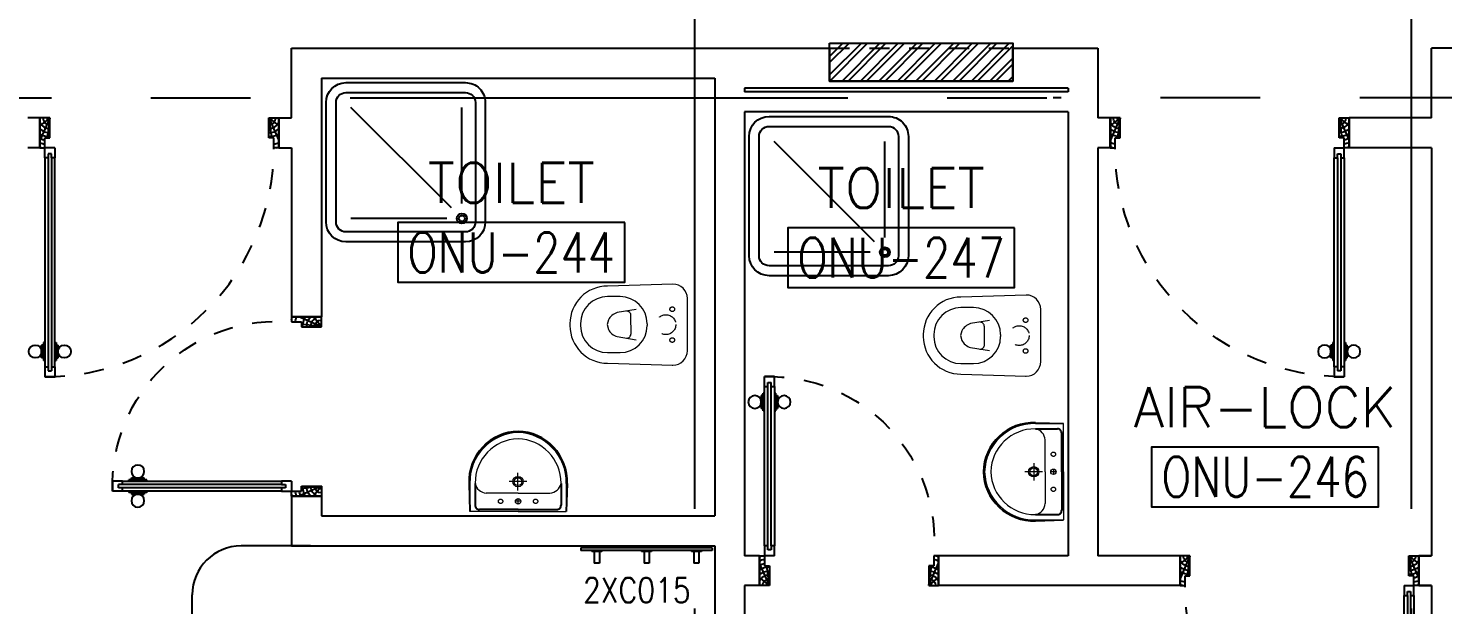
# Model space of a CAD drawing. Extents: x 88852.7 to 88945.7, y 39921.6 to 40001.1.
# Drawn here: x 88871.82 to 88878.93, y 39933.13 to 39936.03 of the extents above; entities that cross this region are included whole.
import ezdxf
from ezdxf.enums import TextEntityAlignment as Align

# ---------------------------------------------------------------- set-up
doc = ezdxf.new("R2010")
doc.units = 0
doc.header["$MEASUREMENT"] = 0
for name, pattern in [('CENTERX2', [4, 2.5, -0.5, 0.5, -0.5]), ('DASHED', [0.75, 0.5, -0.25]), ('HIDDEN', [0.375, 0.25, -0.125]), ('HIDDEN2', [0.1875, 0.125, -0.0625])]:
    doc.linetypes.add(name, pattern=pattern)
for name, color, linetype in [('A-TEXT', 7, 'CONTINUOUS'), ('AXES', 11, 'CENTERX2'), ('DOOR', 7, 'CONTINUOUS'), ('FHC', 4, 'CONTINUOUS'), ('FIX', 3, 'CONTINUOUS'), ('MEDICAL', 4, 'CONTINUOUS'), ('NON-MEDICAL', 4, 'CONTINUOUS'), ('RM-BOX', 4, 'CONTINUOUS'), ('RM-NAME', 2, 'CONTINUOUS'), ('RM-NO', 2, 'CONTINUOUS'), ('WALL', 4, 'CONTINUOUS')]:
    doc.layers.add(name, color=color, linetype=linetype)
doc.styles.add('ROMANS', font='ROMANS.shx', dxfattribs={"width": 0.6})

# ---------------------------------------------------------------- blocks, each defined once
blk = doc.blocks.new('DOOR90')
at = {"layer": 'DOOR', "linetype": 'ByBlock'}
for p, q in [((0, 0), (-150, 0)), ((-200, -25), (-1000, -25)), ((-200, -42), (-1000, -41.9999999999709)), ((-200, -58), (-1000, -58)), ((-1000, -75), (-200, -75))]:
    blk.add_line(p, q, dxfattribs=at)
at = {"layer": 'DOOR', "color": 0, "linetype": 'ByBlock'}
for p, q in [((-150, 0), (-150, -25)), ((-150, 0), (0, 0)), ((0, -50), (0, 0)), ((-1050, -25), (-1050, -75)), ((-1050, -75), (-1050, -25)), ((-1000, -25), (-1050, -25)), ((-1020, -42), (-1020, -58)), ((-1000, -41.9999999999709), (-1020, -41.9999999999709)), ((-1000, -58), (-1020, -58)), ((-1000, -25), (-1000, -41.9999999999709)), ((-1000, -58), (-1000, -75)), ((-967.6424572214019, -25), (-967.6424572214019, -17.79999999995925)), ((-877.6424572214019, -17.79999999995925), (-967.6424572214019, -17.79999999995925)), ((-955.042457221396, -17.79999999995925), (-955.042457221396, -8.799999999959255)), ((-955.042457221396, -8.799999999959255), (-890.2424572214077, -8.799999999959255)), ((-955.042457221396, -17.79999999995925), (-890.2424572214077, -17.79999999995925)), ((-890.2424572214077, -17.79999999995925), (-890.2424572214077, -8.799999999959255)), ((-877.6424572214019, -25), (-877.6424572214019, -17.79999999995925)), ((-200, -42), (-200, -25)), ((-200, -25), (-150, -25)), ((-180, -42), (-200, -42)), ((-200, -75), (-200, -58)), ((-200, -58), (-180, -58)), ((-180, -58), (-180, -42)), ((-150, -75), (-150, -25)), ((-150, -25), (-100, -25)), ((-100, -25), (-100, -50)), ((-100, -50), (0, -50)), ((-1000, -75), (-1050.000000000029, -74.99999999947613)), ((-967.6424572214019, -75), (-967.6424572214019, -82.20000000004075)), ((-877.6424572214019, -82.20000000004075), (-967.6424572214019, -82.20000000004075)), ((-955.042457221396, -82.20000000004075), (-955.042457221396, -91.20000000004075)), ((-955.042457221396, -82.20000000004075), (-890.2424572214077, -82.20000000004075)), ((-955.042457221396, -91.20000000004075), (-890.2424572214077, -91.20000000004075)), ((-890.2424572214077, -82.20000000004075), (-890.2424572214077, -91.20000000004075)), ((-877.6424572214019, -75), (-877.6424572214019, -82.20000000004075)), ((-150, -75), (-200, -75)), ((-100, -850), (0, -850)), ((-100, -875), (-100, -850)), ((0, -850), (0, -900)), ((-150, -900), (-150, -875)), ((-150, -875), (-100, -875)), ((0, -900), (-150, -900)), ((-150, -900), (0, -900))]:
    blk.add_line(p, q, dxfattribs=at)
at = {"layer": 'DOOR', "color": 9, "linetype": 'ByBlock'}
for p, q in [((0, -50), (-113.7099299924448, 0)), ((0, -50), (-40.1457343158545, 0)), ((0, -50), (-100, -36.64271395650576)), ((0, -850), (-113.7099299924448, -900)), ((0, -850), (-100, -863.3572860434942)), ((0, -850), (-40.1457343158545, -900))]:
    blk.add_line(p, q, dxfattribs=at)
at = {"layer": 'DOOR', "color": 0, "linetype": 'ByBlock'}
for centre in [(-922.6424572214019, 23.53094421501737), (-922.6424572214019, -123.5309442149592)]:
    blk.add_circle(centre, 32.39999999998526, dxfattribs=at)
at = {"layer": 'DOOR', "color": 9, "linetype": 'ByBlock'}
for centre, radius, start, end in [((0, -50), 74.40195781277725, 137.776426416831, 180), ((0, -50), 54.40195781277725, 113.2073828919768, 180), ((0, -50), 154.4019578127773, 161.1052885492919, 166.2857707775487), ((0, -50), 134.4019578127773, 158.1598493930306, 169.2800236451594), ((0, -50), 114.4019578127773, 154.0838418820621, 167.3774258712913), ((0, -50), 94.40195781277725, 148.0181880330829, 180), ((0, -50), 34.40195781277725, 90, 180), ((0, -50), 14.40195781277725, 90, 180), ((0, -850), 94.40195781277725, 180, 211.9818119669171), ((0, -850), 74.40195781277725, 180, 222.223573583169), ((0, -850), 54.40195781277725, 180, 246.7926171080232), ((0, -850), 34.40195781277725, 180, 270), ((0, -850), 14.40195781277725, 180, 270), ((0, -850), 154.4019578127773, 193.7142292224513, 198.8947114507081), ((0, -850), 134.4019578127773, 190.7199763548406, 201.8401506069695)]:
    blk.add_arc(centre, radius, start, end, dxfattribs=at)
at = {"layer": 'DOOR', "linetype": 'HIDDEN', "ltscale": 0.5}
blk.add_arc((-222.2222222220007, -49.99999999976717), 828.155208510499, 178.2701163782035, 275.0030377050298, dxfattribs=at)
blk = doc.blocks.new('DOOR100')
at = {"layer": 'DOOR', "color": 0, "linetype": 'ByBlock'}
for p, q in [((-76.05026414147142, 1251.086443322136), (-76.05026414094755, 1301.086443322165)), ((-76.05026414145686, 1301.086443322136), (-26.05026414145686, 1301.086443322136)), ((-26.05026414145686, 1301.086443322136), (-76.05026414145686, 1301.086443322136)), ((-26.05026414147142, 1251.086443322136), (-26.05026414145686, 1301.086443322136)), ((-83.25026414151216, 1128.728900543538), (-83.25026414151216, 1218.728900543538)), ((-76.05026414147142, 1218.728900543538), (-83.25026414151216, 1218.728900543538)), ((-59.05026414145686, 1251.086443322136), (-76.05026414147142, 1251.086443322136)), ((-59.05026414145686, 1251.086443322136), (-59.05026414145686, 1271.086443322136)), ((-43.05026414145686, 1271.086443322136), (-59.05026414145686, 1271.086443322136)), ((-43.05026414144231, 1251.086443322136), (-43.05026414144231, 1271.086443322136)), ((-26.05026414147142, 1251.086443322136), (-43.05026414144231, 1251.086443322136)), ((-26.05026414145686, 1218.728900543538), (-18.85026414141612, 1218.728900543538)), ((-18.85026414141612, 1128.728900543538), (-18.85026414141612, 1218.728900543538)), ((-92.25026414151216, 1206.128900543532), (-92.25026414151216, 1141.328900543544)), ((-83.25026414151216, 1206.128900543532), (-92.25026414151216, 1206.128900543532)), ((-83.25026414151216, 1141.328900543544), (-92.25026414151216, 1141.328900543544)), ((-83.25026414151216, 1206.128900543532), (-83.25026414151216, 1141.328900543544)), ((-18.85026414141612, 1206.128900543532), (-18.85026414141612, 1141.328900543544)), ((-18.85026414141612, 1206.128900543532), (-9.850264141416119, 1206.128900543532)), ((-18.85026414141612, 1141.328900543544), (-9.850264141416119, 1141.328900543544)), ((-9.850264141416119, 1206.128900543532), (-9.850264141416119, 1141.328900543544)), ((-76.05026414147142, 1128.728900543538), (-83.25026414151216, 1128.728900543538)), ((-26.05026414145686, 1128.728900543538), (-18.85026414141612, 1128.728900543538)), ((-1201.050264141173, 0), (-1201.050264141173, 150)), ((-1201.050264141173, 150), (-1176.050264141173, 150)), ((-1201.050264141173, 150), (-1201.050264141173, 0)), ((-1176.050264141173, 150), (-1176.050264141173, 100)), ((-76.0502641411731, 200), (-59.0502641411731, 200)), ((-76.0502641411731, 150), (-76.0502641411731, 200)), ((-76.0502641411731, 150), (-26.0502641411731, 150)), ((-59.0502641411731, 200), (-59.0502641411731, 180)), ((-59.0502641411731, 180), (-43.0502641411731, 180)), ((-43.0502641411731, 200), (-26.0502641411731, 200)), ((-43.0502641411731, 180), (-43.0502641411731, 200)), ((-26.0502641411731, 200), (-26.0502641411731, 150)), ((-1.050264141173102, 150), (-26.0502641411731, 150)), ((-26.0502641411731, 150), (-26.0502641411731, 100)), ((-1.050264141173102, 150), (-1.050264141173102, 0)), ((-1176.050264141173, 100), (-1151.050264141173, 100)), ((-1151.050264141173, 100), (-1151.050264141173, 0)), ((-51.0502641411731, 100), (-51.0502641411731, 0)), ((-26.0502641411731, 100), (-51.0502641411731, 100)), ((-1151.050264141173, 0), (-1201.050264141173, 0)), ((-51.0502641411731, 0), (-1.050264141173102, 0))]:
    blk.add_line(p, q, dxfattribs=at)
at = {"layer": 'DOOR', "linetype": 'ByBlock'}
for p, q in [((-76.05026414147142, 1251.086443322136), (-76.0502641411731, 200)), ((-59.0502641411731, 200), (-59.05026414145686, 1251.086443322136)), ((-43.0502641411731, 200), (-43.05026414144231, 1251.086443322136)), ((-26.0502641411731, 200), (-26.05026414147142, 1251.086443322136))]:
    blk.add_line(p, q, dxfattribs=at)
at = {"layer": 'DOOR', "color": 9, "linetype": 'ByBlock'}
for p, q in [((-1151.050264141173, 0), (-1201.050264141173, 113.7099299924448)), ((-1151.050264141173, 0), (-1164.407550184667, 100)), ((-51.0502641411731, 0), (-1.050264141173102, 113.7099299924448)), ((-51.0502641411731, 0), (-37.69297809767886, 100)), ((-1151.050264141173, 0), (-1201.050264141173, 40.1457343158545)), ((-51.0502641411731, 0), (-1.050264141173102, 40.1457343158545))]:
    blk.add_line(p, q, dxfattribs=at)
at = {"layer": 'DOOR', "color": 0, "linetype": 'ByBlock'}
for centre in [(-124.5812083564306, 1173.728900543538), (22.48068007354595, 1173.728900543538)]:
    blk.add_circle(centre, 32.39999999998526, dxfattribs=at)
at = {"layer": 'DOOR', "linetype": 'HIDDEN', "ltscale": 0.5}
blk.add_arc((-26.83337057878089, 151.8682979160003), 1149.218412220441, 89.96095720661235, 180.0931464649618, dxfattribs=at)
at = {"layer": 'DOOR', "color": 9, "linetype": 'ByBlock'}
for centre, radius, start, end in [((-1151.050264141159, 0), 154.4019578127773, 103.7142292225058, 108.8947114506697), ((-51.05026414115855, 0), 154.4019578127773, 71.10528854933027, 76.28577077749422), ((-1151.050264141159, 0), 134.4019578127773, 100.7199763547379, 111.8401506071935), ((-1151.050264141159, 0), 94.40195781277725, 90, 121.9818119669707), ((-1151.050264141159, 0), 74.40195781277725, 90, 132.223573583291), ((-51.05026414115855, 0), 94.40195781277725, 58.01818803302934, 90), ((-51.05026414115855, 0), 74.40195781277725, 47.77642641670901, 90), ((-51.05026414115855, 0), 134.4019578127773, 68.15984939280652, 79.2800236452621), ((-51.05026414115855, 0), 114.4019578127773, 64.08384188208258, 77.37742587111109), ((-1151.050264141159, 0), 54.40195781277725, 90, 156.7926171080343), ((-1151.050264141159, 0), 34.40195781277725, 90, 180), ((-1151.050264141159, 0), 14.40195781277725, 90, 180), ((-51.05026414115855, 0), 54.40195781277725, 23.20738289196568, 90), ((-51.05026414115855, 0), 34.40195781277725, 0, 90), ((-51.05026414115855, 0), 14.40195781277725, 0, 90)]:
    blk.add_arc(centre, radius, start, end, dxfattribs=at)
blk = doc.blocks.new('SHR1')
at = {"layer": 'FIX'}
for p, q in [((-195.7106781186449, 195.7106781186521), (-700, 700)), ((-142.6776695296576, 217.6776695296649), (-142.6776695296576, 700)), ((-217.6776695296576, 142.6776695296649), (-700, 142.6776695296649))]:
    blk.add_line(p, q, dxfattribs=at)
for points in [[(-825, 125), (-825, 725, -0.4142135623730951), (-725, 825), (-125, 825, -0.4142135623730951), (-25, 725), (-25, 125, -0.4142135623730951), (-125, 25), (-725, 25, -0.4142135623730951)], [(-775, 125), (-775, 725, -0.414213562373095), (-725, 775), (-125, 775, -0.414213562373095), (-75, 725), (-75, 125, -0.414213562373095), (-125, 75), (-725, 75, -0.414213562373095)]]:
    blk.add_lwpolyline(points, format="xyb", close=True, dxfattribs=at)
for radius in [25, 15]:
    blk.add_circle((-142.6776695296576, 142.6776695296649), radius, dxfattribs=at)
blk = doc.blocks.new('WC1')
at = {"layer": 'FIX', "lineweight": 20}
for p, q in [((-210.0000000029686, 203.8204326368286), (-537.9999999286665, 193.8204326393316)), ((-474.9999999413558, 140.8204326525447), (-537.9999999286665, 140.8204326525447)), ((-394.8190632529149, 75.68691823486006), (-490.3663137184049, 60.12952448159922)), ((-137.0000000270957, 0.001240427664015442), (-137.0000000270957, 130.8204326531268)), ((-726.9999998800631, 4.820432680658996), (-726.9999998800631, -4.817951825360069)), ((-673.9999998932763, 4.820432681706734), (-673.9999998932763, -4.817951825360069)), ((-533.6865895071242, 24.24526864886866), (-539.5413532511157, 0.001240431301994249)), ((-539.5413532511157, 0.001240431301994249), (-533.6865895071242, -24.24278778629377)), ((-338.999999976746, 4.820432680950034), (-338.999999976746, -4.817951826087665)), ((-137.0000000270957, -130.8179517899407), (-137.0000000270957, 0.001240427664015442)), ((-490.3663137184049, -60.12704361174838), (-394.8190632529149, -75.6844373869535)), ((-537.9999999286665, -140.8179517899407), (-474.9999999413558, -140.8179517899407)), ((-537.9999999286665, -193.8179517767567), (-210.0000000029395, -203.8179517742537)), ((-213.1572988978296, -203.8179517742828), (-210.0000000035507, -203.8179517742828))]:
    blk.add_line(p, q, dxfattribs=at)
at = {"layer": 'FIX', "linetype": 'Continuous', "lineweight": 20}
blk.add_line((-420.1086438769998, -47.34975640615448), (-420.4314501879271, 44.6286713128502), dxfattribs=at)
at = {"layer": 'FIX', "linetype": 'HIDDEN', "lineweight": 20, "ltscale": 0.05}
for centre in [(-213.1572988978296, 77.50124041197705), (-213.1572988978296, -77.49875954940217)]:
    blk.add_circle(centre, 11.63803426258817, dxfattribs=at)
at = {"layer": 'FIX', "linetype": 'HIDDEN2', "lineweight": 20, "ltscale": 0.3}
blk.add_circle((-245, 0), 49.81065704648448, dxfattribs=at)
at = {"layer": 'FIX', "lineweight": 20}
for centre, radius, start, end in [((-537.9999999250576, 4.820432684326079), 188.9999999550255, 90.00000000166753, 180.0000000016675), ((-210.0000000088476, 130.8204326550767), 72.9999999817519, 359.9999999983325, 89.99999999833247), ((-537.9999999255524, 4.820432684820844), 135.999999967722, 90.00000000166753, 180.0000000016675), ((-474.999999944499, 4.820432684820844), 135.999999967722, 359.9999999983325, 89.99999999833247), ((-473.0448338629503, -6.857746605353896), 68.15291692588886, 128.9241670934087, 152.846818088903), ((-464.3609761304397, -17.61048578153714), 81.97430560104621, 108.4959527768842, 128.924167104086), ((-537.9999999286665, -4.817951825360069), 188.9999999513875, 180, 270), ((-537.9999999286665, -4.817951825360069), 135.9999999645952, 180, 270), ((-473.0448338628339, 6.860227468045196), 68.15291692606822, 207.1531819110969, 231.0758329065913), ((-464.3609761507541, 17.61296664757538), 81.97430559098913, 231.0758329089363, 251.504047235508), ((-474.9999999413558, -4.817951825360069), 135.9999999645952, 270, 0), ((-210.0000000074942, -130.8179517938843), 72.99999998039857, 270.0000000033351, 2.918171642461503e-09)]:
    blk.add_arc(centre, radius, start, end, dxfattribs=at)
at = {"layer": 'FIX', "linetype": 'Continuous', "lineweight": 20}
for centre, start, end in [((-442.6786698182405, 45.53535193303833), 357.6662144383911, 91.61214824291638), ((-442.3558635072841, -45.58543171666679), 268.3878517570836, 2.333785561608914)]:
    blk.add_arc(centre, 22.26568775101992, start, end, dxfattribs=at)
blk = doc.blocks.new('LAV1')
at = {"layer": 'FIX', "linetype": 'DASHED', "lineweight": 20, "ltscale": 0.05}
for p, q in [((-0.4694115376332775, 170.0000000142027), (-0.4694115376332775, 269.9999999857973)), ((-0.4694115376332775, 170.0000000142027), (-0.4694115376332775, 269.9999999857973)), ((49.53058844816405, 220), (-50.46941152343061, 220))]:
    blk.add_line(p, q, dxfattribs=at)
at = {"layer": 'FIX', "linetype": 'ByBlock', "ltscale": 0.3}
for p, q in [((-280, 209.9999999994616), (-275, 49.99999999994179)), ((-245, 210.0000000001601), (-245.0071684214636, 84.99999999749707)), ((245, 210.0000000001601), (245.0071684214636, 84.99999999749707)), ((280, 209.9999999994616), (275, 49.99999999994179)), ((0, 59.99999999755528), (-220.159092843387, 59.99999999752617)), ((0, 59.99999999755528), (220.159092843387, 59.99999999752617))]:
    blk.add_line(p, q, dxfattribs=at)
at = {"layer": 'FIX', "linetype": 'Continuous', "lineweight": 20}
for p, q in [((-274.9999999999418, 209.9999999999418), (-275, 49.99999999994179)), ((274.9999999999418, 209.9999999999418), (275, 49.99999999994179)), ((0, 155), (-181.4175303101365, 155)), ((0, 155), (181.4175303101365, 155)), ((0, 50), (-275, 49.99999999994179)), ((0, 50.00000000005821), (-252.4649419615453, 50.00000000005821)), ((0, 50), (275, 49.99999999994179)), ((0, 50.00000000005821), (252.4649419615453, 50.00000000005821))]:
    blk.add_line(p, q, dxfattribs=at)
at = {"layer": 'FIX', "lineweight": 20}
for p, q in [((15.61226091068238, 107.4999999987776), (-15.48742383631179, 107.4999999987776)), ((2.491287887096405e-08, 91.9501576180046), (2.491287887096405e-08, 123.0498423795507))]:
    blk.add_line(p, q, dxfattribs=at)
for centre, radius in [((-0.4694115376332775, 220), 29.5), ((-0.4694115376332775, 220), 22.5), ((2.491287887096405e-08, 107.4999999987776), 15.54984237273808)]:
    blk.add_circle(centre, radius, dxfattribs=at)
at = {"layer": 'FIX', "linetype": 'HIDDEN', "lineweight": 20, "ltscale": 0.05}
for centre in [(-99.99999997508712, 107.4999999987776), (99.99999997508712, 107.4999999987776)]:
    blk.add_circle(centre, 12.43987389819046, dxfattribs=at)
at = {"layer": 'FIX', "linetype": 'ByBlock', "ltscale": 0.3}
for centre, radius, start, end in [((6.861270151246572, 220.0495655717823), 287.0372485949996, 91.37764975247644, 182.006413439361), ((-6.861270151246572, 220.0495655717823), 287.0372485949996, 357.993586560639, 88.62235024752358), ((-220.1367860755417, 84.87070840633532), 24.8707184123799, 179.7021438729012, 269.9486109004399), ((220.1367860755417, 84.87070840633532), 24.8707184123799, 270.0513890995601, 0.2978561270987753)]:
    blk.add_arc(centre, radius, start, end, dxfattribs=at)
at = {"layer": 'FIX', "linetype": 'Continuous', "lineweight": 20}
for centre, radius, start, end in [((8.362960975442547, 216.6826060375752), 283.4417486471838, 91.69879626983797, 181.3509675422777), ((-8.362960975442547, 216.6826060375752), 283.4417486471838, 358.6490324577223, 88.30120373016202), ((7.639794464339502, 212.4520616861846), 252.6502458993284, 91.73280937402431, 180.4884212311979), ((-7.639794464339502, 212.4520616861846), 252.6502458993284, 359.5115787688021, 88.26719062597567), ((-179.1751118609682, 221.8444314090302), 66.882033842421, 190.2005602816864, 268.0786290524953), ((179.1751118609682, 221.8444314090302), 66.882033842421, 271.9213709475048, 349.7994397183136)]:
    blk.add_arc(centre, radius, start, end, dxfattribs=at)
blk = doc.blocks.new('RM1')
at = {"layer": 'RM-BOX'}
blk.add_lwpolyline([(569.8908462408872, -200), (-569.890846240829, -200), (-569.8908462407999, -500), (569.8908462407999, -500)], close=True, dxfattribs=at)
at = {"layer": 'RM-NAME', "style": 'ROMANS'}
for tag, p in [('ROOMNAME1', (-5.820766091346741e-11, 323.8095238095266)), ('ROOMNAME2', (0, 0))]:
    blk.add_attdef(tag, text='', height=200, dxfattribs=at).set_placement(p, align=Align.MIDDLE)
at = {"layer": 'RM-NO', "style": 'ROMANS', "width": 0.8}
blk.add_attdef('ROOMNO', text='', height=200, dxfattribs=at).set_placement((0, -350), align=Align.MIDDLE)

msp = doc.modelspace()

# ---------------------------------------------------------------- hatches: boundary and pattern name
at = {"layer": 'FHC', "linetype": 'ByBlock', "ltscale": 0.3}
h = msp.add_hatch(dxfattribs=at)
h.set_pattern_fill('ANSI32', color=11, scale=0.175, style=0)
h.set_pattern_definition([(45, (88643.65157616857, 39904.71355710312), (-0.04640388251536718, 0.04640388251536719), []), (45, (88643.6825120902, 39904.71355710312), (-0.04640388251536718, 0.04640388251536719), [])])
h.paths.add_polyline_path([(88876.76775844976, 39935.76456244052), (88876.76775844976, 39935.95456244052), (88875.84775844975, 39935.95456244052), (88875.84775844975, 39935.76456244052)])
h.paths.add_polyline_path([(88875.63514983655, 39935.3434387151), (88875.63514983655, 39935.76427204843), (88875.89764983657, 39935.76427204843), (88875.89764983657, 39935.3434387151)], flags=9)

# ---------------------------------------------------------------- linework, layer by layer
at = {"layer": 'AXES'}
for p, q in [((88875.17025844975, 39921.61526879654), (88875.17025844975, 40000.42794392369)), ((88878.77025844975, 39921.61526879654), (88878.77025844975, 40000.42794392369)), ((88853.43860656461, 39935.67956244052), (88876.97025844976, 39935.67956244052)), ((88945.01025844975, 39935.67956244052), (88876.97025844976, 39935.67956244052))]:
    msp.add_line(p, q, dxfattribs=at)
at = {"layer": 'FHC', "color": 250, "linetype": 'HIDDEN', "ltscale": 0.25}
msp.add_line((88875.84775844976, 39935.92956244052), (88876.76775844976, 39935.92956244052), dxfattribs=at)
at = {"layer": 'FHC', "linetype": 'ByBlock', "ltscale": 0.3}
msp.add_lwpolyline([(88875.84775844975, 39935.95456244052), (88876.76775844976, 39935.95456244052), (88876.76775844976, 39935.76456244052), (88875.84775844975, 39935.76456244052)], close=True, dxfattribs=at)
at = {"layer": 'MEDICAL'}
for p, q in [((88873.24008251776, 39933.42956328265), (88872.8919756253, 39933.42956328265)), ((88872.64591263323, 39931.31559476728), (88872.64591263318, 39933.18350029053))]:
    msp.add_line(p, q, dxfattribs=at)
msp.add_arc((88872.8919756253, 39933.18350029053), 0.2460629921259841, 90, 180, dxfattribs=at)
at = {"layer": 'NON-MEDICAL'}
for p, q in [((88875.25848667564, 39933.41951132265), (88874.59808667563, 39933.41951132265)), ((88874.59808667563, 39933.41951132265), (88874.59808667563, 39933.40681132265)), ((88875.25848667564, 39933.40681132265), (88874.59808667563, 39933.40681132265)), ((88874.65328667563, 39933.40681132265), (88874.65328667563, 39933.40181132264)), ((88874.70328667563, 39933.40181132264), (88874.65328667563, 39933.40181132264)), ((88874.66558667563, 39933.40181132264), (88874.66558667563, 39933.34331132264)), ((88874.69098667563, 39933.40181132264), (88874.69098667563, 39933.34331132264)), ((88874.70328667563, 39933.40681132265), (88874.70328667563, 39933.40181132264)), ((88874.90328667563, 39933.40681132265), (88874.90328667563, 39933.40181132264)), ((88874.95328667563, 39933.40181132264), (88874.90328667563, 39933.40181132264)), ((88874.91558667563, 39933.40181132264), (88874.91558667563, 39933.34331132264)), ((88874.94098667563, 39933.40181132264), (88874.94098667563, 39933.34331132264)), ((88874.95328667563, 39933.40681132265), (88874.95328667563, 39933.40181132264)), ((88875.15328667563, 39933.40681132265), (88875.15328667563, 39933.40181132264)), ((88875.20328667563, 39933.40181132264), (88875.15328667563, 39933.40181132264)), ((88875.16558667563, 39933.40181132264), (88875.16558667563, 39933.34331132264)), ((88875.19098667563, 39933.40181132264), (88875.19098667563, 39933.34331132264)), ((88875.20328667563, 39933.40681132265), (88875.20328667563, 39933.40181132264)), ((88875.25848667564, 39933.41951132265), (88875.25848667564, 39933.40681132265)), ((88874.69098667563, 39933.34331132264), (88874.66558667563, 39933.34331132264)), ((88874.94098667563, 39933.34331132264), (88874.91558667563, 39933.34331132264)), ((88875.19098667563, 39933.34331132264), (88875.16558667563, 39933.34331132264))]:
    msp.add_line(p, q, dxfattribs=at)
at = {"layer": 'WALL'}
for p, q in [((88873.14525844975, 39935.92956244052), (88875.84775844976, 39935.92956244052)), ((88873.14525844975, 39935.57956244052), (88873.14525844975, 39935.92956244052)), ((88875.84775844976, 39935.92956244052), (88875.84775844976, 39935.76456244052)), ((88876.76775844976, 39935.92956244052), (88877.19525844975, 39935.92956244052)), ((88876.76775844976, 39935.76456244052), (88876.76775844976, 39935.92956244052)), ((88877.19525844975, 39935.92956244052), (88877.19525844975, 39935.57956244052)), ((88877.19525844975, 39935.92956244052), (88877.19525844975, 39935.57956244052)), ((88878.87025844975, 39935.57956244052), (88878.87025844975, 39935.92956244052)), ((88880.79525844975, 39935.92956244052), (88878.87025844975, 39935.92956244052)), ((88873.29525844975, 39935.77956244052), (88873.29525844975, 39934.57956244052)), ((88875.27025844975, 39935.77956244052), (88875.27025844975, 39933.57956244052)), ((88875.84775844976, 39935.76456244052), (88876.76775844976, 39935.76456244052)), ((88877.04525844975, 39935.72956244052), (88875.42025844975, 39935.72956244052)), ((88875.42025844975, 39935.72956244052), (88875.42025844975, 39935.70956244052)), ((88877.04525844975, 39935.70956244052), (88875.42025844975, 39935.70956244052)), ((88877.04525844975, 39935.72956244052), (88877.04525844975, 39935.70956244052)), ((88875.42025844975, 39935.60956244052), (88875.42025844975, 39933.37956244052)), ((88877.04525844975, 39935.60956244052), (88875.42025844975, 39935.60956244052)), ((88877.04525844975, 39935.60956244052), (88877.04525844975, 39933.37956244052)), ((88871.88078281298, 39935.57956244052), (88871.82025844975, 39935.57956244052)), ((88871.88078281298, 39935.57956244052), (88871.88078281298, 39935.42956244052)), ((88873.08078281299, 39935.57956244052), (88873.14525844975, 39935.57956244052)), ((88873.08078281299, 39935.57956244052), (88873.08078281299, 39935.42956244052)), ((88877.25775844975, 39935.57956244052), (88877.19525844975, 39935.57956244052)), ((88877.25775844975, 39935.57956244052), (88877.19525844975, 39935.57956244052)), ((88877.25775844975, 39935.57956244052), (88877.25775844975, 39935.42956244052)), ((88877.25775844975, 39935.57956244052), (88877.25775844975, 39935.42956244052)), ((88878.45775844975, 39935.57956244052), (88878.45775844975, 39935.42956244052)), ((88878.45775844975, 39935.57956244052), (88878.45775844975, 39935.42956244052)), ((88878.87025844975, 39935.57956244052), (88878.45775844975, 39935.57956244052)), ((88871.88078281298, 39935.42956244052), (88871.82025844975, 39935.42956244052)), ((88873.08078281299, 39935.42956244052), (88873.14525844975, 39935.42956244052)), ((88873.14525844975, 39935.42956244052), (88873.14525844975, 39934.57956244052)), ((88875.27025844975, 39935.42956244052), (88875.27025844975, 39933.57956244052)), ((88877.25775844975, 39935.42956244052), (88877.19525844975, 39935.42956244052)), ((88877.25775844975, 39935.42956244052), (88877.19525844975, 39935.42956244052)), ((88877.19525844975, 39935.42956244052), (88877.19525844975, 39933.37956244052)), ((88878.87025844975, 39935.42956244052), (88878.45775844975, 39935.42956244052)), ((88878.87025844975, 39935.42956244052), (88878.87025844975, 39933.37956244052)), ((88875.42025844975, 39935.25951805284), (88875.42025844975, 39933.37956244052)), ((88873.14525844975, 39933.67956244052), (88873.14525844975, 39933.42956244052)), ((88873.29525844975, 39933.67956244052), (88873.29525844975, 39933.57956244052)), ((88875.27025844975, 39933.42956244052), (88875.27025844975, 39928.72956244052)), ((88875.49525844975, 39933.37956244052), (88875.49525844975, 39933.22956244052)), ((88876.39525844975, 39933.37956133333), (88876.39525844975, 39933.22956133333)), ((88876.39525844975, 39933.22956307321), (88876.39525844975, 39933.37564512062)), ((88878.80775844975, 39933.37956244052), (88878.87025844975, 39933.37956244052)), ((88875.42025844975, 39933.22956244052), (88875.42025844975, 39928.72956244052)), ((88878.80775844975, 39933.22956244052), (88878.87025844975, 39933.22956244052)), ((88878.87025844975, 39933.22956244052), (88878.87025844975, 39928.72956244052))]:
    msp.add_line(p, q, dxfattribs=at)
at = {"layer": 'WALL', "linetype": 'ByBlock'}
for p, q in [((88873.29525844975, 39935.77956244052), (88875.27025844975, 39935.77956244052)), ((88874.0626642375, 39935.77956244052), (88874.92025844975, 39935.77956244052)), ((88873.14525844975, 39934.57956244052), (88873.29525844975, 39934.57956244052)), ((88873.14525844975, 39933.67956244052), (88873.29525844975, 39933.67956244052)), ((88873.29525844975, 39933.57956244052), (88875.27025844975, 39933.57956244052)), ((88874.0626642375, 39933.57956244052), (88875.27025844975, 39933.57956244052)), ((88873.14525844975, 39933.42956244052), (88875.27025844975, 39933.42956244052)), ((88874.0626642375, 39933.42956244052), (88875.27025844975, 39933.42956244052)), ((88875.49525844975, 39933.37956244052), (88875.42025844975, 39933.37956244052)), ((88875.49525844975, 39933.37956244052), (88875.42025844975, 39933.37956244052)), ((88877.04525844975, 39933.37956244052), (88876.39525844975, 39933.37956133333)), ((88877.04525844975, 39933.37956244052), (88876.39525844975, 39933.37956133333)), ((88877.60775844975, 39933.37956244052), (88877.19525844975, 39933.37956244052)), ((88877.60775844975, 39933.37956244052), (88877.60775844975, 39933.22956244052)), ((88877.60775844975, 39933.37956244052), (88877.60775844975, 39933.22956244052)), ((88878.80775844975, 39933.37956244052), (88878.80775844975, 39933.22956244052)), ((88878.80775844975, 39933.37956244052), (88878.80775844975, 39933.37956244052)), ((88878.80775844975, 39933.37956244052), (88878.80775844975, 39933.22956244052)), ((88878.87025844975, 39933.37956244052), (88878.80775844975, 39933.37956244052)), ((88875.49525844975, 39933.22956244052), (88875.42025844975, 39933.22956244052)), ((88875.49525844975, 39933.22956244052), (88875.42025844975, 39933.22956244052)), ((88877.60775844975, 39933.22956244052), (88876.39525844975, 39933.22956133333)), ((88878.80775844975, 39933.22956244052), (88878.80775844975, 39933.22956244052)), ((88878.87025844975, 39933.22956244052), (88878.80775844975, 39933.22956244052))]:
    msp.add_line(p, q, dxfattribs=at)

# ---------------------------------------------------------------- block references
at = {"layer": 'DOOR', "color": 0, "linetype": 'Continuous', "xscale": 0.001000000003841706, "yscale": 0.000999999996565748, "zscale": 0.001, "rotation": 180}
msp.add_blockref('DOOR100', (88871.87973254884, 39935.57956244052), dxfattribs=at)
at = {"layer": 'DOOR', "color": 0, "linetype": 'ByBlock', "yscale": 0.000999999996565748, "zscale": 0.001}
for name, p, xscale, rotation in [('DOOR100', (88878.45775844975, 39935.57956244052), -0.001000000003841706, 180), ('DOOR90', (88873.29525844975, 39933.67956244052), -0.001000000003841706, 180), ('DOOR90', (88875.49525844975, 39933.22956244052), -0.000999999996565748, 90), ('DOOR100', (88878.80880871389, 39933.37956244052), -0.001000000003841706, 180)]:
    msp.add_blockref(name, p, dxfattribs=dict(at, xscale=xscale, rotation=rotation))
at = {"layer": 'FIX'}
for name, p, xscale, yscale, zscale in [('SHR1', (88874.1432584464, 39934.93156243884), 0.001000000003841706, 0.000999999996565748, 0.001), ('SHR1', (88876.26825845361, 39934.76151805116), 0.001000000003841706, 0.000999999996565748, 0.001), ('WC1', (88875.27025844612, 39934.54081997412), 0.001000000003841706, 0.000999999996565748, 0.001), ('WC1', (88877.04525844568, 39934.48575780362), 0.001000000003841706, 0.000999999996565748, 0.001), ('LAV1', (88874.28275844638, 39933.55856243918), 0.0008800000068731606, 0.000879999999597203, 0.00087999999978)]:
    msp.add_blockref(name, p, dxfattribs=dict(at, xscale=xscale, yscale=yscale, zscale=zscale))
at = {"layer": 'FIX', "xscale": 0.000879999999597203, "yscale": 0.000879999999597203, "zscale": 0.0008800000000000001, "rotation": 90}
msp.add_blockref('LAV1', (88877.06625844569, 39933.80175780359), dxfattribs=at)
at = {"layer": 'RM-NO', "xscale": 0.001000000003841706, "yscale": 0.000999999996565748, "zscale": 0.001}
for p, values in [((88874.24864862583, 39935.25335596834), {'ROOMNO': 'ONU-244', 'ROOMNAME2': 'TOILET'}), ((88876.20719855503, 39935.22715352714), {'ROOMNO': 'ONU-247', 'ROOMNAME2': 'TOILET'}), ((88878.03465916503, 39934.12590383575), {'ROOMNO': 'ONU-246', 'ROOMNAME2': 'AIR-LOCK'})]:
    msp.add_blockref('RM1', p, dxfattribs=at).add_auto_attribs(values)

# ---------------------------------------------------------------- texts
at = {"layer": 'A-TEXT', "color": 7, "ltscale": 400, "style": 'ROMANS', "width": 0.8339742554873566}
msp.add_text('2XC015', height=0.125, dxfattribs=at).set_placement((88874.60907782493, 39933.14444741959))

doc.saveas('drawing.dxf')
